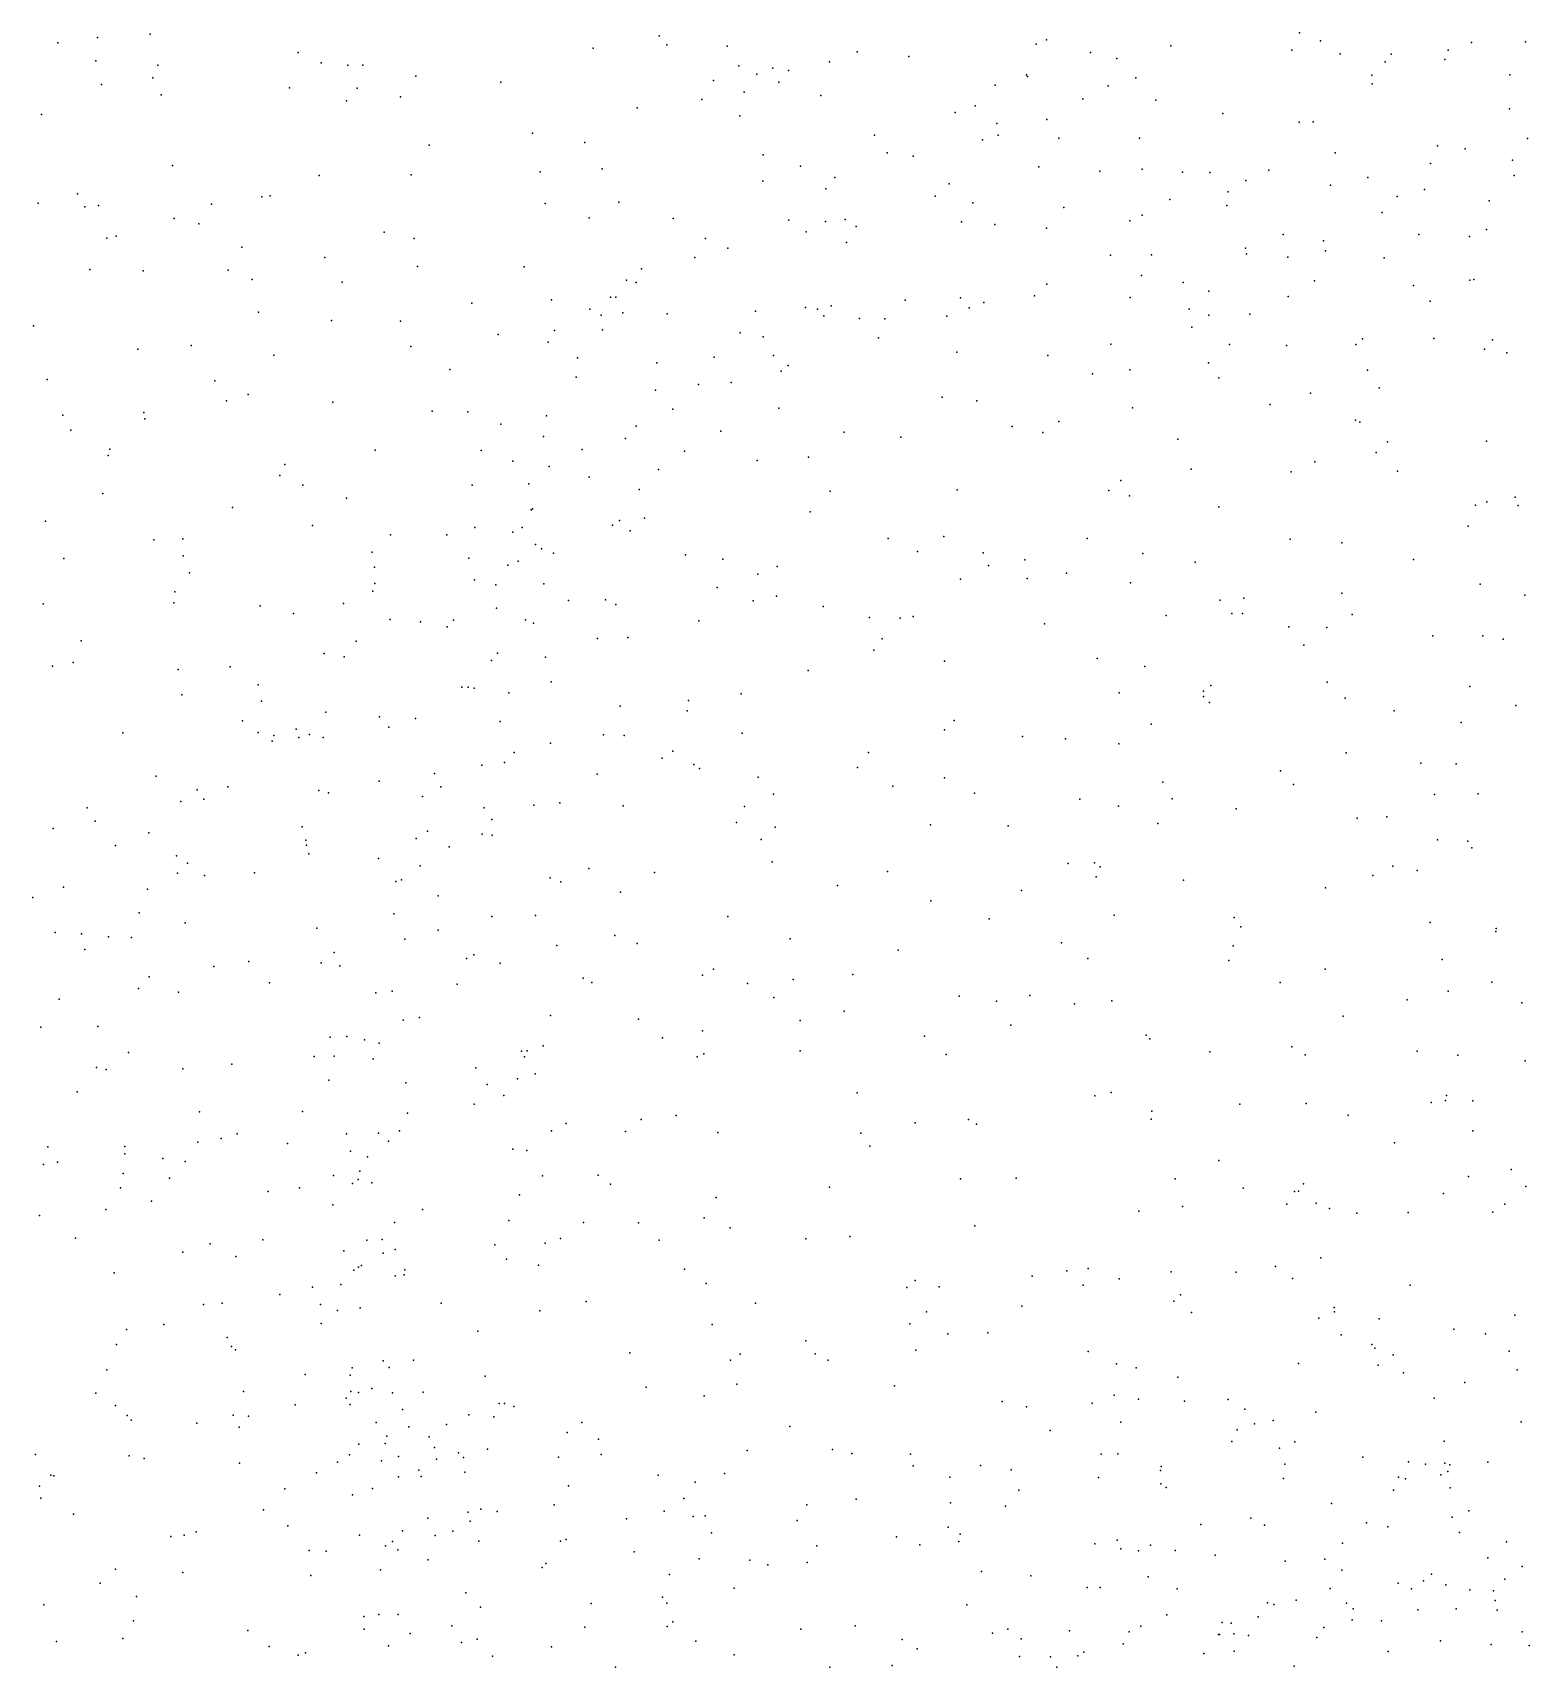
# Model space of a CAD drawing. Header units: metres. Extents: x -25 to 25, y -27.7 to 27.8.
# Drawn here: x -12.577 to -11.03, y 3.404 to 5.093 of the extents above; entities that cross this region are included whole.
import ezdxf

# ---------------------------------------------------------------- set-up
doc = ezdxf.new("R2010")
doc.units = ezdxf.units.M

msp = doc.modelspace()

# ---------------------------------------------------------------- linework, layer by layer
for p in [(-12.5103, 5.0884, 9.5651), (-12.4558, 5.0917, 9.8501), (-11.9294, 5.09, 16.9682), (-11.529, 5.086, 6.3529), (-11.2675, 5.0933, 7.8159), (-12.5511, 5.0828, 9.384), (-12.3026, 5.0729, 24.0215), (-11.9977, 5.0773, 10.4875), (-11.9215, 5.0806, 16.3134), (-11.8593, 5.0795, 8.2655), (-11.7246, 5.0734, -13.1147), (-11.6715, 5.0688, 13.6712), (-11.5396, 5.0816, 24.3963), (-11.4834, 5.0729, -14.7995), (-11.4004, 5.0796, 15.9505), (-11.2755, 5.0752, 13.4243), (-11.2457, 5.0849, 24.6148), (-11.2252, 5.0713, 15.7792), (-11.1727, 5.0711, 11.1123), (-11.1136, 5.0754, 24.7683), (-11.0897, 5.0833, 13.0258), (-11.0339, 5.0837, 7.0712), (-12.512, 5.0641, 16.9511), (-12.4479, 5.0597, -14.0311), (-12.2791, 5.0622, 10.2955), (-12.2512, 5.0599, 8.3987), (-12.2358, 5.0596, 16.3147), (-11.8472, 5.059, 12.0842), (-11.8118, 5.0568, 16.2921), (-11.7957, 5.0543, 10.6406), (-11.7535, 5.0632, 16.9366), (-11.4563, 5.0667, 10.8768), (-11.1788, 5.0633, 16.6487), (-11.1173, 5.0655, -12.3629), (-12.5061, 5.0397, 24.1523), (-12.4528, 5.0466, 16.3484), (-12.3116, 5.0363, -13.863), (-12.2416, 5.0361, 14.8482), (-12.1812, 5.0485, -13.7209), (-12.0932, 5.0421, 23.8875), (-11.8734, 5.0438, 13.9318), (-11.8284, 5.0503, 12.3938), (-11.8058, 5.042, 11.8617), (-11.582, 5.0392, -14.6026), (-11.5496, 5.0496, 12.8233), (-11.5487, 5.0479, 8.083), (-11.4652, 5.0383, 16.0472), (-11.4368, 5.0468, 11.5112), (-11.1926, 5.0495, 6.8427), (-11.1923, 5.0405, 24.7194), (-11.0498, 5.0499, 24.9105), (-12.4442, 5.029, 24.0942), (-12.2527, 5.023, 23.9475), (-12.1968, 5.0271, 16.9676), (-11.8855, 5.0244, 12.2425), (-11.8417, 5.032, -13.3713), (-11.7623, 5.0283, 24.2255), (-11.6028, 5.0177, 24.4015), (-11.4913, 5.0249, 24.4813), (-11.4158, 5.0235, -12.3784), (-12.5681, 5.0087, 8.6008), (-11.9523, 5.0156, 23.9725), (-11.846, 5.0074, 24.1287), (-11.6234, 5.0108, -12.6533), (-11.5287, 5.0036, -14.0988), (-11.3467, 5.0098, 6.6101), (-11.2677, 5.0008, 24.6913), (-11.2532, 5.0012, 11.2394), (-11.0502, 5.0145, 25.0554), (-12.0605, 4.9895, 14.4241), (-11.7069, 4.9875, 24.3055), (-11.5805, 4.9993, -14.2499), (-11.5791, 4.9873, -12.4721), (-11.5161, 4.9844, 16.1258), (-11.433, 4.9842, 16.7984), (-11.0318, 4.9838, 25.2872), (-12.1671, 4.9771, 16.2911), (-12.0064, 4.9798, 23.8994), (-11.822, 4.9672, 16.2801), (-11.6936, 4.9692, 16.217), (-11.5953, 4.9824, 11.5694), (-11.2304, 4.9692, 15.8309), (-11.1249, 4.9762, -12.1892), (-11.096, 4.9732, 25.1598), (-12.4328, 4.9561, 24.0142), (-11.9885, 4.9525, 14.1034), (-11.7835, 4.9553, -13.2381), (-11.6669, 4.9656, 24.3774), (-11.537, 4.9545, 10.9807), (-11.4738, 4.9503, -12.1587), (-11.43, 4.9522, 7.9346), (-11.299, 4.9511, 15.9109), (-11.1321, 4.9581, -13.7744), (-11.0472, 4.9616, -15.0895), (-12.281, 4.9456, 16.2796), (-12.186, 4.9465, 23.8565), (-12.0525, 4.9496, 8.1709), (-11.8223, 4.9397, 24.2072), (-11.748, 4.9438, 12.7634), (-11.6295, 4.937, 12.9007), (-11.3885, 4.9493, 11.127), (-11.36, 4.9489, 15.9799), (-11.3229, 4.9407, 24.7408), (-11.2355, 4.9356, 13.197), (-11.1966, 4.9435, 25.0251), (-11.0456, 4.9456, 25.3728), (-12.5715, 4.9171, 16.353), (-12.5308, 4.9267, 8.4025), (-12.3403, 4.9236, 10.4119), (-12.3318, 4.9248, 8.296), (-12.0472, 4.9168, -13.5756), (-11.9713, 4.9183, 23.9769), (-11.7573, 4.9319, 13.6847), (-11.6441, 4.9242, 24.4493), (-11.6052, 4.9175, 13.5522), (-11.4016, 4.9209, 24.6612), (-11.3413, 4.9289, 13.3939), (-11.1666, 4.924, 15.7944), (-11.1382, 4.9311, 25.2437), (-11.0714, 4.9195, 15.7089), (-12.5232, 4.9134, 10.1897), (-12.5091, 4.9147, 24.0334), (-12.431, 4.9012, 15.0673), (-12.3923, 4.916, 5.8547), (-12.002, 4.9019, 16.2655), (-11.9151, 4.9011, 8.1049), (-11.7953, 4.8994, 16.8919), (-11.7373, 4.9001, -12.1444), (-11.5112, 4.9128, 13.0363), (-11.43, 4.9048, 16.0812), (-11.3424, 4.9146, -12.0813), (-11.182, 4.9075, 6.9107), (-12.491, 4.883, -14.0068), (-12.4054, 4.8956, 16.288), (-12.2139, 4.887, -13.6994), (-11.7774, 4.8874, 16.2421), (-11.7575, 4.898, -11.9236), (-11.7257, 4.8929, -12.8038), (-11.617, 4.8979, 16.1974), (-11.5823, 4.8951, 24.5337), (-11.5289, 4.8914, 11.4422), (-11.4428, 4.899, -14.6567), (-11.2843, 4.8848, 24.9578), (-11.144, 4.8846, -14.9524), (-11.0916, 4.8828, 25.459), (-11.0742, 4.8898, -12.0043), (-12.5004, 4.881, 16.3053), (-12.3608, 4.8715, 23.8963), (-12.1829, 4.8806, 5.8781), (-11.8814, 4.8805, 24.165), (-11.8585, 4.8706, -12.0501), (-11.7358, 4.8764, 24.3762), (-11.3233, 4.8706, 16.7127), (-11.2426, 4.8781, -11.9681), (-11.2407, 4.8677, 25.2117), (-12.5182, 4.8486, 16.9235), (-12.2753, 4.8609, 16.9387), (-12.1795, 4.8518, 16.2383), (-12.0691, 4.8513, 23.7845), (-11.9477, 4.8493, 11.8599), (-11.8927, 4.861, 16.2588), (-11.4629, 4.8634, -11.78), (-11.4204, 4.8638, 24.7276), (-11.3223, 4.8646, 15.9873), (-11.2794, 4.8612, 25.1046), (-11.18, 4.8606, 25.3752), (-12.4628, 4.8472, 23.9449), (-12.3751, 4.8478, -13.8448), (-12.3503, 4.8381, 16.2532), (-12.2571, 4.8353, 23.8122), (-11.9632, 4.8377, 6.0136), (-11.9531, 4.8352, 10.7807), (-11.5287, 4.8333, 16.1551), (-11.4309, 4.8422, 13.2495), (-11.3876, 4.835, 24.8475), (-11.2519, 4.8367, 6.7743), (-11.1497, 4.8319, 15.8128), (-11.0913, 4.8376, -11.7833), (-11.0872, 4.8381, -13.8659), (-12.0409, 4.8173, 16.9143), (-11.9798, 4.82, 24.0138), (-11.9743, 4.8201, 12.4611), (-11.6752, 4.817, 16.8396), (-11.6178, 4.8194, 13.1029), (-11.5415, 4.8214, 11.1958), (-11.4425, 4.8195, -14.4599), (-11.361, 4.8262, 24.9766), (-11.279, 4.8207, 7.7963), (-11.1323, 4.8158, 25.5371), (-12.3438, 4.8045, 23.8384), (-12.1231, 4.8138, 10.6889), (-12.001, 4.8074, 23.9329), (-11.9895, 4.8012, -12.1027), (-11.9671, 4.8036, -11.7282), (-11.9211, 4.8028, 24.1284), (-11.8297, 4.8054, 24.3341), (-11.7782, 4.8094, 11.5841), (-11.7659, 4.8077, 6.154), (-11.7591, 4.8005, -13.0195), (-11.7516, 4.8109, -11.6993), (-11.7225, 4.798, 24.4918), (-11.6319, 4.8002, 24.6071), (-11.609, 4.8091, 16.1965), (-11.5938, 4.8145, 6.28), (-11.3814, 4.8077, 16.073), (-11.361, 4.8014, 25.0709), (-11.3186, 4.8023, 25.2072), (-12.5764, 4.7904, 5.9355), (-12.2682, 4.7957, 16.2255), (-12.1968, 4.7951, -11.7673), (-12.0958, 4.7814, 14.3381), (-12.0377, 4.7854, 23.8343), (-11.9881, 4.7861, 13.9104), (-11.8458, 4.7832, 16.2467), (-11.6963, 4.7974, 16.2184), (-11.3788, 4.7891, 6.535), (-12.4685, 4.7663, 8.2068), (-12.4133, 4.77, 14.9167), (-12.1861, 4.7689, 16.2232), (-12.0443, 4.7735, 12.062), (-11.8221, 4.779, 10.9414), (-11.7026, 4.7781, 13.4154), (-11.4626, 4.7713, 16.1293), (-11.3399, 4.771, -14.6188), (-11.2809, 4.7701, 25.3536), (-11.2092, 4.7711, 15.9023), (-11.2022, 4.777, -14.7976), (-11.1285, 4.7774, 7.0866), (-11.0762, 4.7663, 7.6425), (-11.068, 4.7759, 25.6309), (-12.3277, 4.7601, -11.8583), (-12.0139, 4.7574, 8.0349), (-11.932, 4.752, 12.7517), (-11.8726, 4.7581, -13.3028), (-11.8111, 4.7596, 13.5903), (-11.7962, 4.7494, 24.462), (-11.6216, 4.7631, 11.4153), (-11.5275, 4.7597, 24.7711), (-11.3615, 4.7521, -14.3039), (-11.0532, 4.7623, -11.4), (-12.5622, 4.7348, 16.3108), (-12.3889, 4.7336, 23.8212), (-12.146, 4.7453, 14.4859), (-12.0152, 4.7374, 16.2258), (-11.8549, 4.7316, -12.4419), (-11.8032, 4.7436, -12.6224), (-11.4814, 4.7408, 24.901), (-11.4428, 4.7448, 25.0036), (-11.3509, 4.7367, 25.2766), (-11.197, 4.7444, 25.5633), (-12.3544, 4.7195, 16.2339), (-11.9331, 4.7238, 13.062), (-11.8889, 4.7298, 24.3466), (-11.6369, 4.7166, 7.9673), (-11.2561, 4.7206, 15.9752), (-11.1849, 4.7261, -11.5128), (-12.5459, 4.6981, 10.4169), (-12.4622, 4.7008, -11.9451), (-12.3767, 4.7127, 10.5798), (-12.267, 4.7115, 23.7624), (-12.1642, 4.7021, 8.0516), (-12.1274, 4.7015, 23.7549), (-12.0459, 4.6972, 12.314), (-11.9153, 4.7042, 16.226), (-11.8056, 4.7053, -12.7872), (-11.6009, 4.7129, -11.6438), (-11.4402, 4.7057, 25.1314), (-11.2978, 4.7092, 25.4514), (-12.5377, 4.6824, -13.8745), (-12.4612, 4.6943, 23.8417), (-12.0932, 4.6888, 5.8614), (-11.9531, 4.6868, 13.2636), (-11.8657, 4.6815, 24.4582), (-11.7383, 4.6804, 24.6411), (-11.5646, 4.6863, 24.8582), (-11.5327, 4.6801, 24.9467), (-11.5162, 4.6916, 16.1592), (-11.2096, 4.693, -14.6591), (-11.2049, 4.6909, -14.1502), (-12.4976, 4.663, 16.2656), (-12.0491, 4.676, -12.2174), (-11.9644, 4.6738, -12.3474), (-11.6796, 4.6751, 11.2523), (-11.3933, 4.6732, 25.3126), (-11.1763, 4.6704, 15.8946), (-11.074, 4.6712, 15.768), (-12.4992, 4.6562, -11.6361), (-12.3166, 4.6471, 14.6547), (-12.2232, 4.6617, 16.2051), (-12.1135, 4.6614, -13.4908), (-12.0806, 4.6503, 13.9659), (-12.009, 4.6624, 24.0377), (-11.9032, 4.6608, 11.6768), (-11.8281, 4.6511, 11.0459), (-11.7751, 4.6545, 11.5049), (-11.2515, 4.6499, 6.7633), (-11.188, 4.6594, 6.9603), (-12.3216, 4.6356, 8.0628), (-12.0432, 4.6448, 23.846), (-12.0017, 4.6338, 24.1876), (-11.9302, 4.6417, 5.9658), (-11.4521, 4.6305, 16.1345), (-11.3794, 4.6421, 25.4025), (-11.2759, 4.6396, 16.0257), (-11.166, 4.6401, -14.3482), (-12.5048, 4.6169, 23.817), (-12.2979, 4.6256, -13.5832), (-12.2529, 4.6123, 16.8466), (-12.1228, 4.6257, 10.8192), (-12.0643, 4.6272, 12.8475), (-11.95, 4.6211, -13.2573), (-11.7527, 4.6193, 24.7145), (-11.6215, 4.621, 6.1935), (-11.4646, 4.6202, 25.2472), (-11.4433, 4.6148, 16.6895), (-11.0444, 4.6133, 7.2537), (-12.3707, 4.6026, 16.2283), (-12.0617, 4.6003, 7.9891), (-12.0603, 4.6011, 12.6109), (-11.7735, 4.598, -11.6808), (-11.3508, 4.6034, 16.0827), (-11.0853, 4.6049, 25.7689), (-11.0739, 4.6083, -11.3365), (-11.0414, 4.6047, -14.4916), (-12.5639, 4.5885, -13.7499), (-12.288, 4.5839, 23.727), (-12.12, 4.5819, 13.22), (-12.0711, 4.5818, 12.4314), (-11.9778, 4.5842, 24.3392), (-11.9705, 4.589, 16.8057), (-11.9594, 4.5785, 24.4224), (-11.9445, 4.5917, 16.2015), (-11.0932, 4.5832, 15.8173), (-12.4519, 4.5692, 16.8019), (-12.422, 4.5702, -12.107), (-12.2072, 4.5743, 14.275), (-12.1491, 4.5744, 23.7285), (-12.0808, 4.5771, 12.0523), (-12.0574, 4.5645, 23.9212), (-11.6927, 4.5706, 24.8502), (-11.6352, 4.5725, 24.9269), (-11.4871, 4.5705, 6.2849), (-11.2772, 4.5699, 16.5947), (-11.2235, 4.5662, 25.6797), (-12.5449, 4.55, 10.5704), (-12.4215, 4.5527, 5.8262), (-12.2263, 4.5564, 16.2025), (-12.1263, 4.5503, 16.2004), (-12.0754, 4.547, -11.696), (-12.051, 4.5598, 24.0213), (-12.0388, 4.5554, 24.1555), (-11.9022, 4.5538, 24.5715), (-11.8638, 4.5492, 24.6682), (-11.6623, 4.5571, 16.1691), (-11.5946, 4.5556, 19.4605), (-11.5514, 4.5484, 16.1494), (-11.4295, 4.5549, 25.3812), (-11.3753, 4.5462, 19.5784), (-11.1494, 4.5487, 7.0983), (-12.4151, 4.5349, 14.6034), (-12.2237, 4.5409, -13.4493), (-12.1205, 4.5279, 13.8393), (-12.086, 4.5431, 12.2562), (-11.8275, 4.5337, 16.7487), (-11.8073, 4.5415, 7.9618), (-11.618, 4.5286, 7.9325), (-11.5888, 4.5427, 25.0689), (-11.5491, 4.5292, 25.1774), (-11.5082, 4.5346, 25.2637), (-12.4302, 4.5153, 8.0179), (-12.2256, 4.5162, 23.7099), (-12.2233, 4.5242, 7.9957), (-12.0982, 4.5225, -13.3352), (-12.0486, 4.5236, -12.429), (-11.8696, 4.5199, 11.6028), (-11.8082, 4.511, 24.782), (-11.4422, 4.5246, 16.1151), (-11.2236, 4.5139, 19.4032), (-11.0806, 4.5233, 7.7477), (-11.0344, 4.512, 15.777), (-12.5662, 4.5031, 23.7835), (-12.4311, 4.5042, 23.7545), (-12.342, 4.5008, 16.2294), (-12.256, 4.5034, -12.2471), (-12.0975, 4.4986, 23.8357), (-12.0233, 4.5065, 24.3635), (-11.9851, 4.507, -13.0738), (-11.9742, 4.5025, -12.7596), (-11.8323, 4.5062, 16.1854), (-11.76, 4.5002, 19.3153), (-11.3495, 4.5068, 19.1789), (-11.3249, 4.509, 6.4939), (-12.3077, 4.4929, 14.383), (-12.2075, 4.4867, 13.3571), (-12.1763, 4.4843, 5.7442), (-12.1488, 4.4793, 23.7595), (-12.142, 4.4863, 13.6695), (-12.0675, 4.4866, 10.9448), (-12.0594, 4.4832, 24.2782), (-11.8886, 4.4855, 5.8939), (-11.7119, 4.489, 24.9342), (-11.6803, 4.4881, 16.715), (-11.6669, 4.4898, 19.1471), (-11.531, 4.4822, 16.6744), (-11.4054, 4.4909, 25.4872), (-11.3373, 4.4931, 25.5819), (-11.3262, 4.4929, 19.7179), (-11.2783, 4.4793, -11.5252), (-11.2392, 4.4785, 7.8112), (-11.2128, 4.4919, 19.5953), (-12.527, 4.4649, 16.6887), (-12.2429, 4.4645, 14.0692), (-11.9932, 4.4673, 24.526), (-11.962, 4.4683, 24.6169), (-11.6988, 4.4668, 6.0321), (-11.2629, 4.4603, 25.6942), (-11.1294, 4.4698, 15.8954), (-11.0777, 4.4701, 25.8358), (-11.0567, 4.4665, -10.3771), (-12.2758, 4.4517, 13.0154), (-12.2551, 4.4483, 16.7371), (-12.1029, 4.4445, -13.1859), (-12.0966, 4.452, 24.172), (-12.047, 4.4478, 16.1964), (-11.7075, 4.455, 16.1488), (-11.6343, 4.4436, 25.0996), (-11.4765, 4.4465, 25.4085), (-12.5568, 4.4385, -11.4963), (-12.5352, 4.4424, 16.3082), (-12.4268, 4.4353, 10.8025), (-12.373, 4.4378, -13.39), (-11.7753, 4.4342, 11.3596), (-11.4273, 4.4384, 19.038), (-12.3439, 4.4194, -11.6152), (-12.1335, 4.417, 23.8451), (-12.1271, 4.417, 23.9346), (-12.1209, 4.4157, 24.0406), (-12.085, 4.4111, 24.3646), (-12.0413, 4.4225, 11.9256), (-11.8447, 4.4099, 16.1638), (-11.4539, 4.411, -11.6171), (-11.3666, 4.4127, 19.8594), (-11.3591, 4.4185, 16.075), (-11.2388, 4.4222, 16.0139), (-11.0914, 4.4177, -11.373), (-12.4229, 4.409, 23.7289), (-12.3407, 4.4024, 13.1737), (-11.9698, 4.3973, 16.7179), (-11.9006, 4.3925, 24.7923), (-11.899, 4.403, 7.9419), (-11.3668, 4.4072, 7.8712), (-11.3606, 4.4012, 25.6013), (-11.2202, 4.4054, 6.7608), (-11.1696, 4.3926, 6.9744), (-11.0438, 4.3979, 19.4762), (-12.3602, 4.3822, 5.7436), (-12.2741, 4.391, 13.8991), (-12.2187, 4.3863, 16.2098), (-12.2091, 4.3756, 23.7523), (-12.1814, 4.3845, 12.6264), (-12.0937, 4.3814, -12.7638), (-11.6246, 4.3824, 19.8922), (-11.4207, 4.3788, 16.5923), (-11.1001, 4.3804, 19.1856), (-12.4839, 4.3696, 16.3026), (-12.3439, 4.3699, 16.2575), (-12.3295, 4.3611, -12.3786), (-12.3277, 4.3671, 23.6918), (-12.3048, 4.3736, 13.4672), (-12.3019, 4.3649, 10.9257), (-12.2911, 4.3678, 12.8184), (-12.2767, 4.3648, 13.7041), (-12.0418, 4.359, 24.6026), (-11.9869, 4.3675, 11.7907), (-11.9655, 4.367, 24.7268), (-11.8438, 4.3695, 24.8855), (-11.6344, 4.3728, 25.1499), (-11.5537, 4.3658, 6.0838), (-11.5094, 4.3636, 16.0863), (-12.0793, 4.3494, 24.5155), (-11.9262, 4.3435, 19.1828), (-11.9154, 4.3506, 19.6777), (-11.7131, 4.3494, 25.0645), (-11.4542, 4.3584, 25.4868), (-11.2192, 4.3489, 16.4655), (-12.4496, 4.325, 7.9113), (-12.1619, 4.3278, 23.8724), (-12.1128, 4.3363, 24.43), (-12.0894, 4.3392, 12.2441), (-11.9934, 4.3269, 19.5075), (-11.8937, 4.3371, 11.1838), (-11.8877, 4.3328, -11.7365), (-11.7245, 4.3338, 16.1139), (-11.2869, 4.3305, 15.9942), (-11.1418, 4.3382, 19.808), (-11.1055, 4.3377, 15.9434), (-12.4072, 4.3107, 16.2959), (-12.3753, 4.314, -13.1536), (-12.2814, 4.3102, -12.5404), (-12.2189, 4.3198, 7.9037), (-12.1551, 4.314, 24.1117), (-11.827, 4.324, 16.1308), (-11.6878, 4.3145, 5.9053), (-11.6345, 4.3232, -11.6949), (-11.4088, 4.3187, 6.2048), (-11.2737, 4.3162, 25.7354), (-12.5208, 4.2923, 14.3629), (-12.424, 4.2988, 23.6998), (-12.4004, 4.3011, 12.9698), (-12.2714, 4.3077, 23.6702), (-12.1742, 4.304, 16.2065), (-12.1103, 4.2921, -11.7154), (-12.059, 4.2951, 16.1867), (-12.0323, 4.2973, 24.6891), (-11.9666, 4.2943, 24.7839), (-11.8411, 4.2936, 5.7572), (-11.8113, 4.3063, 24.9667), (-11.6033, 4.3073, 25.2448), (-11.4944, 4.301, 18.8775), (-11.4545, 4.2939, 16.0454), (-11.3991, 4.3016, 25.5806), (-11.333, 4.2912, 25.6667), (-11.1277, 4.306, 25.8439), (-11.0828, 4.3065, -9.8662), (-12.5125, 4.2784, 16.5101), (-12.1025, 4.2802, 11.0901), (-11.8494, 4.2771, 19.0124), (-11.6489, 4.2745, 16.6373), (-11.4138, 4.2759, 20.0008), (-11.2078, 4.2814, 15.9834), (-11.1772, 4.2828, -10.1795), (-12.5559, 4.2708, 23.708), (-12.4572, 4.2663, 13.1122), (-12.2985, 4.2727, 11.0858), (-12.2949, 4.2589, -12.8307), (-12.1808, 4.2606, 23.9866), (-12.1689, 4.2681, 24.2587), (-12.1124, 4.2651, 16.6488), (-12.1023, 4.2638, 24.5868), (-11.824, 4.2594, 11.4226), (-11.8096, 4.2722, 7.9124), (-11.5685, 4.2735, 19.9998), (-11.1247, 4.259, -11.4018), (-11.0933, 4.2578, 19.0324), (-12.4917, 4.2534, 14.1064), (-12.4285, 4.2427, 13.67), (-12.294, 4.2535, 16.2747), (-12.2917, 4.2445, 12.6681), (-12.1465, 4.252, 5.6448), (-11.0893, 4.2508, 15.9372), (-12.4273, 4.2247, 11.4344), (-12.4171, 4.235, -11.5254), (-12.3477, 4.225, 7.8169), (-12.2198, 4.2398, 23.7768), (-12.1767, 4.2322, 24.3638), (-12.0022, 4.2295, 11.2027), (-11.9344, 4.2253, 16.1318), (-11.8127, 4.2363, 16.0976), (-11.6934, 4.2265, 16.0629), (-11.5067, 4.2345, 5.9926), (-11.4792, 4.2353, 25.4932), (-11.4735, 4.2312, -11.6369), (-11.1709, 4.2318, 25.8361), (-11.1459, 4.2275, 6.8468), (-12.5453, 4.2102, -12.8057), (-12.4585, 4.208, 13.5193), (-12.3996, 4.2222, 16.3184), (-12.2018, 4.2159, 23.8778), (-12.1957, 4.2178, 24.1011), (-12.042, 4.2198, 24.7439), (-12.0312, 4.2156, 7.8681), (-11.7451, 4.2119, 25.1091), (-11.5548, 4.2067, 25.3759), (-11.4776, 4.2209, 16.5564), (-11.3873, 4.2173, 25.62), (-11.2407, 4.2095, 6.3551), (-11.1915, 4.2221, 18.9092), (-12.5772, 4.1994, -9.9104), (-12.158, 4.2011, 24.5187), (-11.9695, 4.2049, 5.6445), (-11.6486, 4.1962, 25.2249), (-12.4672, 4.1837, 11.7137), (-12.4195, 4.1733, -9.7869), (-12.2037, 4.1827, 24.2151), (-12.1024, 4.1799, 19.3556), (-12.0574, 4.1808, 12.1158), (-11.8583, 4.18, 24.9879), (-11.5882, 4.1775, 18.7924), (-11.4592, 4.1813, 7.9622), (-11.3351, 4.1788, 18.8062), (-11.1324, 4.1736, 16.336), (-12.554, 4.1634, 13.9186), (-12.5267, 4.1619, 13.2493), (-12.4988, 4.1587, 7.7597), (-12.475, 4.1583, 23.6511), (-12.2834, 4.1679, -9.9184), (-12.1925, 4.1563, 24.4149), (-12.1581, 4.1658, 12.4235), (-11.9752, 4.1603, 19.017), (-11.7941, 4.1568, 25.0595), (-11.3281, 4.1692, 16.4736), (-11.0643, 4.1645, 15.9427), (-11.064, 4.1675, 25.8955), (-12.5232, 4.1457, 13.0009), (-12.2656, 4.1427, 23.6838), (-12.121, 4.1402, 24.6597), (-12.0353, 4.1499, 16.1602), (-11.9523, 4.1521, 11.8528), (-11.6824, 4.145, 5.7278), (-11.5136, 4.1528, 25.4427), (-11.3359, 4.1497, 15.9843), (-12.3898, 4.1282, 23.6463), (-12.3537, 4.1335, 11.6112), (-12.2789, 4.1321, 11.4401), (-12.2596, 4.1288, -9.7446), (-12.1285, 4.1363, 11.2688), (-12.0937, 4.1318, 19.6384), (-11.8733, 4.1253, 16.0835), (-11.4861, 4.1364, 15.9847), (-11.3405, 4.1343, 25.6694), (-11.2409, 4.1256, 15.9728), (-11.1199, 4.1353, -10.2957), (-12.4678, 4.1053, 12.8029), (-12.4568, 4.1176, -10.2905), (-12.3325, 4.1114, -10.1711), (-12.1382, 4.1098, -9.9332), (-12.008, 4.1161, 19.8235), (-11.9992, 4.1118, 24.8486), (-11.8847, 4.1193, 7.8755), (-11.8383, 4.1107, 11.6248), (-11.7909, 4.1148, 20.0148), (-11.7291, 4.12, 25.1387), (-11.2875, 4.1116, 25.7323), (-11.0686, 4.1121, 7.8906), (-12.5498, 4.0945, 13.4522), (-12.4263, 4.1017, 16.3976), (-12.2223, 4.1011, 23.8594), (-12.2055, 4.1026, 24.3327), (-11.8108, 4.0963, 16.5914), (-11.6193, 4.0977, 25.2622), (-11.5806, 4.0925, -11.6612), (-11.5461, 4.0983, 25.3854), (-11.5002, 4.0895, 5.8059), (-11.4614, 4.0926, 25.5095), (-11.1561, 4.0938, 15.9705), (-11.1137, 4.1026, 6.6573), (-11.0374, 4.0907, 16.2312), (-12.1942, 4.0728, 24.467), (-12.1772, 4.0756, 16.2282), (-12.0418, 4.0775, 11.4034), (-11.9508, 4.0739, 16.1092), (-11.7836, 4.0723, 16.0181), (-11.7383, 4.0821, -11.7056), (-11.2222, 4.077, -9.8524), (-12.5688, 4.0654, -1.7958), (-12.5099, 4.0662, 16.4735), (-12.2695, 4.0553, -11.5936), (-12.2525, 4.0557, 23.7466), (-11.8848, 4.0617, 24.98), (-11.6551, 4.0561, 15.9695), (-11.5659, 4.0675, 15.9648), (-11.426, 4.0573, 15.951), (-12.478, 4.0394, 12.0353), (-12.2342, 4.0523, 5.5938), (-12.2191, 4.0488, 24.2485), (-12.0719, 4.0407, 16.1568), (-12.0658, 4.041, -9.7982), (-12.0495, 4.0462, -10.0688), (-11.926, 4.0543, 19.947), (-11.8832, 4.0381, 16.0501), (-11.7838, 4.0412, 25.0832), (-11.4223, 4.0533, -10.0647), (-11.3602, 4.0401, 25.6297), (-11.2754, 4.0452, 6.0549), (-11.1458, 4.0407, 25.8408), (-12.5112, 4.0239, -9.505), (-12.5013, 4.0218, 7.6306), (-12.4218, 4.0225, 16.4509), (-12.3712, 4.0274, 23.5911), (-12.286, 4.0353, 16.3349), (-12.2656, 4.0354, 23.6599), (-12.2253, 4.0327, 24.0498), (-12.1189, 4.0236, 19.0983), (-12.0686, 4.0348, 24.7653), (-11.8903, 4.0348, 18.8358), (-11.6326, 4.0372, 16.5406), (-11.2614, 4.0368, 15.9611), (-11.1038, 4.0364, 6.4162), (-11.0342, 4.0307, -11.2478), (-12.271, 4.0107, 11.8206), (-12.1913, 4.0079, 11.6723), (-12.1074, 4.0061, 16.5154), (-12.0759, 4.012, 5.5861), (-12.0575, 4.0174, 12.126), (-12.5312, 3.9985, 5.6511), (-12.0902, 3.9948, -11.6661), (-11.7249, 3.9977, 15.9661), (-11.4791, 3.9945, 25.4658), (-11.462, 3.9979, 8.0135), (-11.1313, 3.9877, 7.9782), (-11.1166, 3.9897, 6.2421), (-11.1154, 3.9949, 15.9646), (-11.0881, 3.9893, 18.7987), (-12.4046, 3.978, 12.6193), (-12.2982, 3.9783, 12.5), (-12.1898, 3.9766, 24.5163), (-12.1208, 3.9858, 19.7167), (-11.9482, 3.9701, 16.5305), (-11.9118, 3.9742, 24.9593), (-11.6095, 3.9702, -10.0674), (-11.4208, 3.9705, 25.5315), (-11.42, 3.9788, 18.6732), (-11.3292, 3.986, 5.8915), (-11.2604, 3.9866, 25.7413), (-11.2171, 3.9745, -10.222), (-12.3658, 3.9554, 16.4311), (-12.2529, 3.9552, 23.715), (-12.2195, 3.9558, 24.31), (-12.1979, 3.9583, -10.3173), (-12.0407, 3.9582, 16.1295), (-12.0257, 3.9661, 24.8313), (-11.9642, 3.9576, 16.0809), (-11.8688, 3.9565, -9.845), (-11.7211, 3.956, 25.1414), (-11.6647, 3.9666, 25.2034), (-11.6015, 3.9651, 25.276), (-11.0882, 3.9583, 25.8639), (-12.5614, 3.9418, 23.5077), (-12.4818, 3.9423, -11.3274), (-12.4064, 3.9468, -10.5058), (-12.3824, 3.9506, 23.5431), (-12.3139, 3.9451, -9.4265), (-12.2485, 3.9374, 16.3403), (-12.2092, 3.9477, 24.4261), (-12.0808, 3.9394, 18.9648), (-12.0662, 3.9379, 24.7623), (-11.7115, 3.9425, 5.5864), (-11.1692, 3.9461, 20.0669), (-12.5659, 3.9236, 16.6739), (-12.5514, 3.926, 12.7992), (-12.4819, 3.9347, 12.1708), (-12.4426, 3.9299, 16.5273), (-12.4194, 3.9265, 16.3041), (-12.2311, 3.9314, 24.0346), (-11.3507, 3.9277, 25.594), (-12.4836, 3.9141, -1.7098), (-12.4359, 3.9094, 7.5307), (-12.2662, 3.9122, 12.0107), (-12.2464, 3.904, 23.7912), (-12.2406, 3.9081, 19.2845), (-12.239, 3.9167, 23.9233), (-12.2265, 3.9045, 24.1753), (-12.0502, 3.9117, 11.7585), (-11.9927, 3.9124, 7.6831), (-11.9797, 3.9034, -10.2399), (-11.6179, 3.9087, -9.9048), (-11.5605, 3.9094, 18.6315), (-11.396, 3.9087, 5.7577), (-11.2633, 3.9036, 25.6893), (-11.0926, 3.9111, -1.7289), (-11.0487, 3.9184, -10.3953), (-12.4863, 3.8995, 16.6178), (-12.3336, 3.8955, 23.4992), (-12.3015, 3.8996, 16.405), (-12.0739, 3.8922, 12.0185), (-11.8707, 3.8893, 16.0052), (-11.7535, 3.9002, -11.6403), (-11.3257, 3.899, -11.4553), (-11.2727, 3.8955, 18.5315), (-11.2684, 3.8959, 16.4176), (-11.1185, 3.8937, 6.1015), (-11.0334, 3.9008, 18.6637), (-12.5701, 3.8707, -2.0272), (-12.5015, 3.8772, 23.4425), (-12.5014, 3.8772, -11.0765), (-12.4544, 3.8855, -10.693), (-12.2669, 3.8818, 23.5979), (-12.1743, 3.8772, 24.5237), (-11.4335, 3.8754, 15.9227), (-11.3884, 3.8802, 25.5287), (-11.2805, 3.8827, 15.9498), (-11.2502, 3.8836, 8.0638), (-11.2364, 3.8782, 18.3604), (-11.208, 3.8732, -11.3467), (-11.1551, 3.8739, 18.0729), (-11.0676, 3.8743, 25.8594), (-11.0552, 3.8826, 16.01), (-12.2031, 3.8637, 5.5661), (-12.085, 3.8657, 24.7127), (-12.0076, 3.8637, 24.8245), (-11.9507, 3.8634, 16.0585), (-11.8828, 3.8683, 18.747), (-11.8561, 3.8581, 5.5642), (-11.6032, 3.8602, 25.2354), (-12.5329, 3.8475, 16.7261), (-12.3938, 3.8415, 12.3596), (-12.3394, 3.8458, -9.285), (-12.2317, 3.8453, 24.0564), (-12.2158, 3.8461, 12.3341), (-12.2023, 3.8357, -11.495), (-12.0995, 3.8406, 7.5576), (-12.0473, 3.8424, 16.4833), (-12.0315, 3.8471, 19.9101), (-11.9293, 3.8453, -9.724), (-11.7779, 3.8469, 16.5325), (-11.7324, 3.8491, 7.8869), (-12.4218, 3.8328, 16.6026), (-12.3672, 3.8286, 16.5229), (-12.2555, 3.8344, 19.5517), (-12.2373, 3.8192, 23.9601), (-12.2148, 3.832, 24.2584), (-12.0872, 3.8256, -9.559), (-12.0542, 3.8194, 16.1316), (-11.2922, 3.8182, 25.6164), (-11.2453, 3.827, -10.2589), (-12.4929, 3.8117, 23.3793), (-12.2453, 3.8145, 23.8682), (-12.2402, 3.8175, 7.4924), (-12.2024, 3.8086, -9.4253), (-12.1932, 3.8094, 19.0589), (-12.1925, 3.8147, 24.4179), (-11.9034, 3.8154, 24.9323), (-11.6648, 3.8038, 15.9263), (-11.5439, 3.8081, 25.2905), (-11.5081, 3.8136, 20.1764), (-11.486, 3.8162, -10.1661), (-11.4537, 3.8055, 25.4068), (-11.4, 3.8128, 8.091), (-11.3328, 3.8123, 18.2254), (-11.2747, 3.8057, -1.4414), (-12.3218, 3.7891, -10.6586), (-12.288, 3.7968, 16.3318), (-12.2585, 3.7995, 23.6466), (-11.881, 3.8004, 16.0006), (-11.6735, 3.7963, 25.1395), (-11.6399, 3.7971, -10.1903), (-11.4912, 3.799, 15.9173), (-11.3903, 3.7887, 25.485), (-11.153, 3.7989, 15.9823), (-12.4007, 3.7787, -11.1586), (-12.3812, 3.7803, 23.3443), (-12.2796, 3.7788, 23.3506), (-12.2621, 3.7725, 23.546), (-12.2386, 3.7753, 16.3769), (-12.1548, 3.7801, 16.2416), (-12.0529, 3.7723, 5.5468), (-12.0048, 3.7819, 24.8026), (-11.8297, 3.7802, 7.7356), (-11.6529, 3.7712, -9.8093), (-11.5544, 3.777, 5.6158), (-11.3972, 3.7824, 15.9205), (-11.379, 3.7707, -1.6103), (-11.2316, 3.7757, 25.6679), (-11.2312, 3.7712, 5.8619), (-11.0448, 3.7679, -10.4894), (-12.4802, 3.753, 12.5326), (-12.4415, 3.7582, -1.9548), (-12.2791, 3.7592, 23.2549), (-12.117, 3.7513, 24.5863), (-11.8747, 3.7582, -11.5504), (-11.6703, 3.759, 20.163), (-11.2474, 3.7646, -1.2066), (-11.1851, 3.7639, 16.4654), (-11.1078, 3.7533, 25.7699), (-12.4906, 3.7375, -9.0119), (-12.376, 3.7449, 16.6257), (-12.3715, 3.7354, -9.1395), (-11.7777, 3.7413, 15.9614), (-11.6311, 3.7485, 7.9575), (-11.5898, 3.7495, 15.9208), (-11.2245, 3.7476, 8.1556), (-11.1925, 3.7375, -11.2307), (-11.1895, 3.7339, -1.0357), (-11.0751, 3.7484, -2.0303), (-12.3674, 3.7319, -10.9803), (-12.2149, 3.7207, 24.1647), (-12.1834, 3.7214, 24.3495), (-11.9597, 3.7289, -9.6017), (-11.8557, 3.7213, 18.6727), (-11.8458, 3.7275, 20.096), (-11.7683, 3.728, 25.0129), (-11.7548, 3.7212, 5.5444), (-11.664, 3.7316, -11.5013), (-11.4859, 3.7303, 25.3075), (-11.4565, 3.7174, 15.9299), (-11.2686, 3.7179, 25.5729), (-11.1706, 3.7268, -9.6798), (-11.0506, 3.7308, 17.7241), (-12.5005, 3.7114, 5.4932), (-12.2955, 3.7065, 16.5359), (-12.2488, 3.7057, 22.9859), (-12.2469, 3.7133, 23.1661), (-12.2086, 3.7138, 23.0786), (-12.1093, 3.7048, -11.4355), (-11.4362, 3.7134, -1.7475), (-11.3933, 3.7038, 25.3998), (-11.1862, 3.7163, 20.1567), (-11.16, 3.7084, 16.0058), (-11.0424, 3.7112, -10.9972), (-12.512, 3.6872, 16.8848), (-12.3591, 3.6891, 23.0131), (-12.2482, 3.6889, 23.5413), (-12.2404, 3.6878, 23.9015), (-12.2264, 3.6921, 16.4135), (-12.2052, 3.6876, 5.5113), (-12.1733, 3.6881, 7.4368), (-11.9429, 3.6936, 16.0661), (-11.8828, 3.6844, 24.878), (-11.8491, 3.6966, 15.9977), (-11.6862, 3.6949, 25.0634), (-11.4589, 3.6853, -10.2553), (-11.0966, 3.6982, 5.9673), (-12.4914, 3.6745, -1.3061), (-12.3059, 3.6751, 19.3725), (-12.2531, 3.6821, -1.6603), (-12.2488, 3.6756, 23.7281), (-12.1947, 3.6705, 23.2174), (-12.095, 3.6766, 16.2106), (-12.0894, 3.6767, -10.581), (-12.0799, 3.6736, 24.5775), (-11.575, 3.6785, 18.4824), (-11.5498, 3.6731, -1.4431), (-11.4817, 3.677, -9.7658), (-11.434, 3.6809, -11.355), (-11.3864, 3.6789, -1.1776), (-11.3413, 3.6808, 17.9058), (-11.3241, 3.6708, 25.4556), (-11.2505, 3.6675, 16.65), (-11.1283, 3.6819, 25.6954), (-12.4796, 3.6642, 16.1323), (-12.4755, 3.6593, 23.0321), (-12.4076, 3.6562, 22.89), (-12.3698, 3.6645, 16.6972), (-12.3638, 3.6521, -1.4133), (-12.354, 3.6635, 16.2339), (-12.222, 3.6568, 16.3284), (-12.1883, 3.6524, 24.2111), (-12.1495, 3.655, 16.2836), (-12.1264, 3.6649, 23.0361), (-12.1003, 3.6628, 22.9273), (-12.0094, 3.6569, 7.5201), (-11.7943, 3.6527, 24.9378), (-11.4521, 3.6574, 16.6406), (-11.3317, 3.6494, -1.0364), (-11.3141, 3.6555, 8.2542), (-11.2948, 3.6591, 15.986), (-11.0382, 3.6577, 16.6314), (-12.2401, 3.6344, 19.704), (-12.2128, 3.6351, 23.335), (-12.2109, 3.6428, 22.8577), (-12.1674, 3.6422, -10.7259), (-12.0247, 3.6466, -9.4583), (-11.9922, 3.6396, 24.699), (-11.5252, 3.6485, 15.9437), (-11.3375, 3.6372, -9.694), (-11.2722, 3.6369, -1.9046), (-11.1178, 3.6377, 8.9479), (-12.5742, 3.6237, 22.8145), (-12.4775, 3.6226, 22.7866), (-12.4621, 3.6198, -1.1635), (-12.2622, 3.6159, 22.7949), (-12.2496, 3.6235, 23.6028), (-12.2166, 3.6173, 24.0644), (-12.1989, 3.6217, -11.113), (-12.1616, 3.6312, 23.1416), (-12.1596, 3.6189, 18.9056), (-12.1369, 3.6256, 24.3741), (-12.1318, 3.6209, -11.2608), (-12.107, 3.6295, 24.457), (-12.0334, 3.6211, 18.7817), (-11.9896, 3.624, 16.1294), (-11.8385, 3.6279, 7.6578), (-11.7503, 3.629, 15.9805), (-11.7304, 3.625, 7.788), (-11.6696, 3.6241, -11.3876), (-11.4724, 3.6241, 20.2523), (-11.4552, 3.6244, 8.1993), (-11.2882, 3.6304, -10.3841), (-11.2018, 3.6211, 25.5615), (-11.1548, 3.6161, 20.2766), (-11.0728, 3.616, 25.698), (-12.5585, 3.6026, 22.6969), (-12.5554, 3.6017, 17.0086), (-12.3633, 3.615, 22.7657), (-12.2839, 3.605, 19.1195), (-12.1989, 3.6009, -1.432), (-12.1781, 3.6078, 16.3735), (-12.1756, 3.6012, -10.927), (-12.1303, 3.6057, 22.849), (-11.9304, 3.6024, -10.5167), (-11.862, 3.6042, 24.8361), (-11.6667, 3.612, 25.0295), (-11.6289, 3.6005, -1.3261), (-11.5973, 3.6125, -10.3463), (-11.5656, 3.6081, 8.0676), (-11.4751, 3.6001, 25.2152), (-11.4113, 3.6073, 15.9565), (-11.4105, 3.6115, 19.3001), (-11.2841, 3.5989, 17.7241), (-11.2827, 3.614, 5.7863), (-11.1651, 3.6005, -9.5621), (-11.1579, 3.5988, 16.8162), (-11.137, 3.6139, 25.6252), (-11.1214, 3.6028, 17.6059), (-11.1171, 3.6148, 16.0614), (-11.1139, 3.6062, 9.3137), (-11.1121, 3.6131, -10.6198), (-12.5702, 3.5912, -2.1153), (-12.3165, 3.5882, -1.8861), (-12.2464, 3.5823, 23.7339), (-12.2259, 3.5888, 23.9632), (-12.0233, 3.5914, 24.6061), (-11.8923, 3.5954, 16.5279), (-11.5576, 3.5871, 18.2065), (-11.4109, 3.5935, 19.1606), (-11.4052, 3.5898, 25.2845), (-11.1701, 3.5869, -10.9775), (-11.1115, 3.5895, 7.9872), (-12.5689, 3.5786, -8.5806), (-12.3384, 3.5668, 16.7466), (-12.114, 3.5674, 16.3949), (-12.097, 3.5648, 23.1416), (-12.0381, 3.5719, 22.9863), (-11.9243, 3.5653, 24.7355), (-11.9038, 3.5782, -11.3159), (-11.7768, 3.5718, 18.5569), (-11.7258, 3.5777, 16.6283), (-11.6281, 3.5739, 5.5455), (-11.5714, 3.5705, -1.7424), (-11.2345, 3.5732, 8.7578), (-11.0923, 3.5655, 8.3283), (-12.5351, 3.5622, 5.3487), (-12.3135, 3.5501, 19.5385), (-12.1688, 3.5579, 24.205), (-12.1269, 3.5641, 19.9053), (-12.1249, 3.5551, 5.4449), (-11.9633, 3.5572, -1.4216), (-11.8943, 3.5598, 20.1152), (-11.8819, 3.5606, 16.0605), (-11.7868, 3.5555, 24.8836), (-11.6308, 3.5489, -1.1149), (-11.3695, 3.5516, 16.867), (-11.3177, 3.5579, 16.004), (-11.3037, 3.5509, -11.0942), (-11.198, 3.5532, 8.605), (-11.1762, 3.5492, 25.5197), (-11.1096, 3.5592, -2.0657), (-12.4342, 3.539, 22.6698), (-12.4206, 3.5406, 16.8905), (-12.408, 3.544, -1.0289), (-12.2394, 3.5404, 23.8376), (-12.2052, 3.5339, 23.384), (-12.195, 3.5451, -9.1651), (-12.161, 3.5401, 23.2828), (-12.1428, 3.5447, -1.2571), (-12.116, 3.5343, 16.3217), (-12.0315, 3.5341, 24.4969), (-12.0255, 3.5359, 16.2044), (-11.8752, 3.5429, -1.6171), (-11.6841, 3.5389, 15.9934), (-11.6196, 3.534, 20.2444), (-11.6183, 3.5414, 25.0279), (-11.4791, 3.5314, 19.2044), (-11.4559, 3.5354, -11.171), (-11.2228, 3.5321, 18.8767), (-11.102, 3.5433, 25.5954), (-11.0534, 3.5335, 17.0003), (-12.2915, 3.5246, -9.031), (-12.2738, 3.5239, 16.6901), (-12.2124, 3.5296, 16.5213), (-12.1996, 3.5253, 24.0698), (-12.1683, 3.5149, 22.7771), (-11.9552, 3.5234, 18.6725), (-11.888, 3.516, -1.1424), (-11.8357, 3.5146, 24.7879), (-11.7666, 3.5293, 16.0282), (-11.6598, 3.5305, 18.3991), (-11.4521, 3.5264, 15.9901), (-11.4339, 3.5242, 19.0429), (-11.4216, 3.53, 8.3339), (-11.3961, 3.5247, 19.3413), (-11.3547, 3.5197, 19.1556), (-11.2411, 3.5158, 16.0602), (-11.0727, 3.517, 16.1266), (-12.4915, 3.5053, 16.0224), (-12.4218, 3.502, -8.8271), (-12.2895, 3.4988, 7.3645), (-12.2175, 3.5046, 23.4993), (-12.0504, 3.5069, 22.8684), (-12.0465, 3.5112, 23.0734), (-11.9188, 3.4999, -10.8748), (-11.8171, 3.5097, -11.127), (-11.7764, 3.5121, -9.5305), (-11.5961, 3.5029, 7.9384), (-11.5452, 3.4985, 16.0057), (-11.424, 3.4974, 8.7728), (-11.2822, 3.5136, 25.3513), (-11.2235, 3.5042, 18.9976), (-11.1311, 3.5, 18.9259), (-11.0373, 3.5081, 20.3985), (-12.5073, 3.491, 22.6128), (-12.1292, 3.4807, 18.8281), (-11.8519, 3.4857, 16.0929), (-11.4869, 3.4864, 17.8493), (-11.4735, 3.4864, -10.469), (-11.3938, 3.4849, 17.7129), (-11.2357, 3.4855, -10.6821), (-11.1653, 3.4907, 18.6087), (-11.1516, 3.485, 17.3564), (-11.1392, 3.4933, 17.152), (-11.1162, 3.4891, 20.5535), (-11.0914, 3.484, 18.8223), (-11.0668, 3.4831, 18.7371), (-11.055, 3.495, 18.5023), (-12.5656, 3.4683, 17.1161), (-12.47, 3.4772, -2.0632), (-12.1142, 3.4662, -1.7766), (-11.9996, 3.47, 22.9522), (-11.9259, 3.4764, 7.537), (-11.9216, 3.4701, 16.1677), (-11.6113, 3.4686, 18.1083), (-11.3006, 3.4704, 19.2418), (-11.2938, 3.4689, 17.2172), (-11.271, 3.4733, -10.8739), (-11.2188, 3.4703, 7.9377), (-11.2121, 3.4644, 9.3076), (-11.1449, 3.4634, 16.133), (-11.1055, 3.4645, 7.6079), (-11.065, 3.4728, 25.5539), (-12.4728, 3.4521, 17.0228), (-12.2348, 3.4565, 23.6999), (-12.2193, 3.4584, 23.9419), (-12.1992, 3.4585, -0.9842), (-12.1438, 3.4468, 23.2922), (-11.9154, 3.4509, -1.7371), (-11.7268, 3.4468, 5.4331), (-11.4316, 3.4464, -1.8624), (-11.4047, 3.4582, 16.0419), (-11.3475, 3.4502, 18.8696), (-11.338, 3.4496, 20.4811), (-11.3102, 3.456, 18.954), (-11.213, 3.453, 19.1591), (-11.1825, 3.452, 18.5192), (-11.0629, 3.4628, 20.7556), (-12.5525, 3.4306, -7.9353), (-12.484, 3.4338, -8.5852), (-12.3548, 3.4419, 16.8671), (-12.2343, 3.4434, 22.7163), (-12.1868, 3.4388, 24.087), (-12.1337, 3.4296, 16.5077), (-12.1177, 3.4329, 7.4078), (-12.0063, 3.4453, 16.2636), (-11.9212, 3.446, 24.5834), (-11.8914, 3.4308, 5.3744), (-11.783, 3.4434, 20.1915), (-11.6781, 3.4327, 24.878), (-11.5849, 3.4391, -11.0071), (-11.569, 3.4434, -0.8734), (-11.5553, 3.4335, 19.0977), (-11.5051, 3.4415, -9.5289), (-11.4436, 3.4407, 25.111), (-11.351, 3.4377, 17.5698), (-11.3503, 3.4378, 25.2017), (-11.3354, 3.4385, -9.4874), (-11.32, 3.4368, 18.7507), (-11.2495, 3.4346, 20.713), (-11.2421, 3.4452, 16.1078), (-11.1218, 3.4311, 18.3956), (-11.0373, 3.4404, 5.9536), (-12.3326, 3.4253, 19.3994), (-12.3028, 3.4166, 19.6223), (-12.2951, 3.4189, -8.9094), (-12.2092, 3.426, 16.657), (-12.1018, 3.4155, 5.3406), (-12.0409, 3.4252, 24.3819), (-11.852, 3.4169, 16.1461), (-11.6628, 3.4231, -10.6851), (-11.5569, 3.4152, 19.3183), (-11.5247, 3.4147, 19.0164), (-11.4965, 3.4156, 25.037), (-11.4903, 3.4196, -10.6342), (-11.4498, 3.428, 18.9353), (-11.3663, 3.4182, 17.3634), (-11.3348, 3.4207, 9.1789), (-11.1756, 3.4204, -2.0554), (-11.0694, 3.4274, 18.9915), (-11.0298, 3.4264, 16.2145), (-11.9746, 3.4041, 24.4724), (-11.7529, 3.4039, -9.4023), (-11.6885, 3.4057, 16.8518), (-11.5182, 3.4041, -10.8448), (-11.2731, 3.4052, 25.2479)]:
    msp.add_point(p)

doc.saveas('drawing.dxf')
